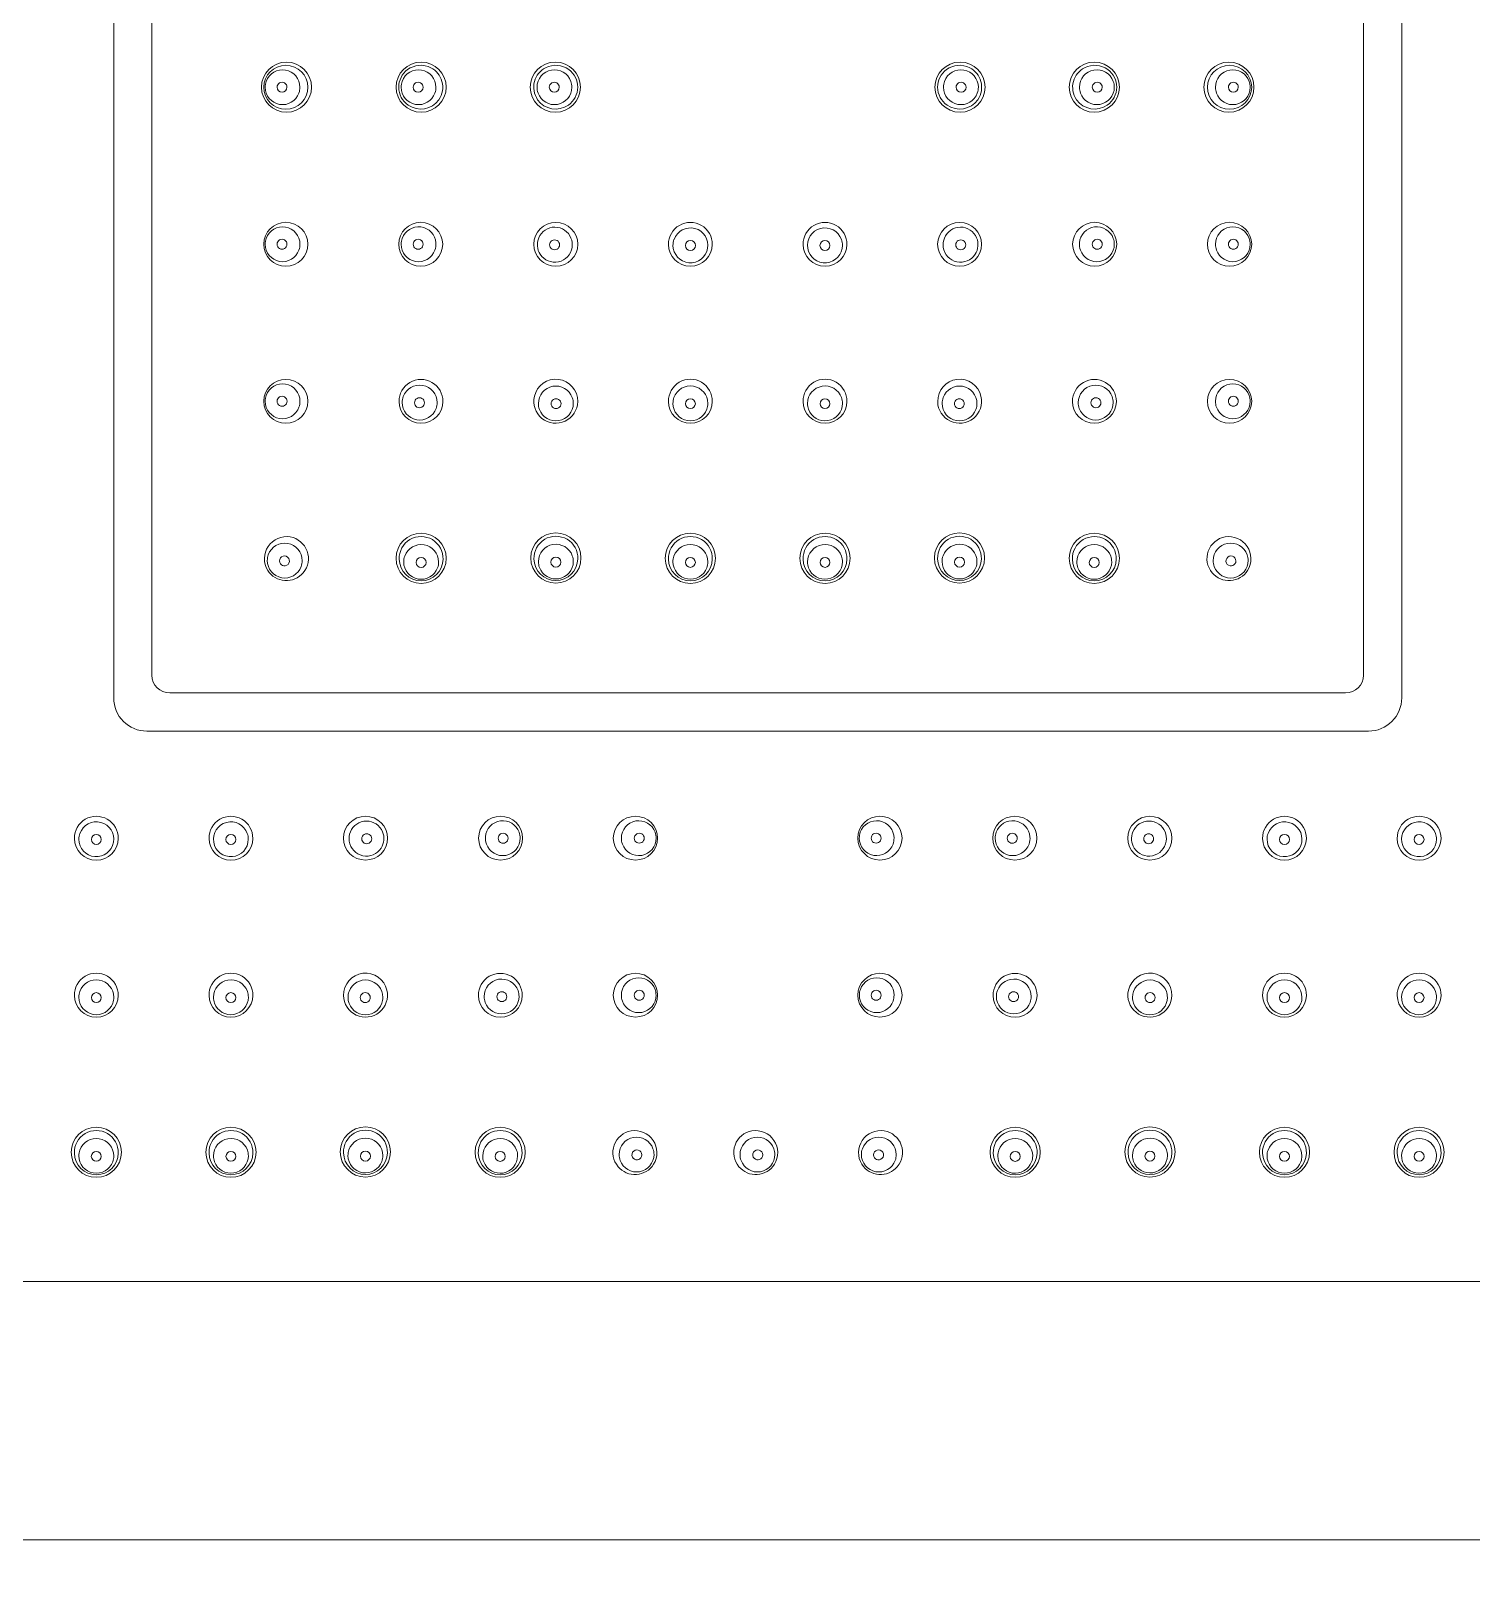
# Model space of a CAD drawing. Header units: metres. Extents: x 14 to 2416, y -346 to 476.
# Drawn here: x 42.0682 to 42.1673, y -73.9309 to -73.8237 of the extents above; entities that cross this region are included whole.
import ezdxf

# ---------------------------------------------------------------- set-up
doc = ezdxf.new("R2010")
doc.units = ezdxf.units.M
doc.linetypes.add('0', pattern=[0])
doc.layers.get('0').update_dxf_attribs({"linetype": '0', "lineweight": 20})
for name, color, linetype, lineweight in [('A-ANNO-TEXT', 20, 'Continuous', 13), ('baños', 251, 'Continuous', 0), ('E Salida Luces', 22, 'Continuous', 40)]:
    doc.layers.add(name, color=color, linetype=linetype, lineweight=lineweight)

# ---------------------------------------------------------------- blocks, each defined once
blk = doc.blocks.new('A$C3bae67db')
at = {"layer": 'baños'}
for p, q in [((0.05567767941755619, 0.142043857970684), (0.05567767969631632, 0.05795731748658994)), ((0.1443225757108735, 0.142043857970684), (0.1443225754321134, 0.05795731748658994)), ((0.05830638234982644, 0.1404659088862488), (0.05830638234982644, 0.05953413947369057)), ((0.1416938727786032, 0.1404659088862488), (0.1416938727786032, 0.05953413947369057)), ((0.05953425239812304, 0.05830626942536554), (0.1404660027303066, 0.05830626942536554)), ((0.05795743052766511, 0.05567756672882496), (0.1420428246007646, 0.05567756672882496))]:
    blk.add_line(p, q, dxfattribs=at)
for points in [[(0.2000001275641807, 0.2000000241799569), (1.275641352549428e-07, 0.2000000241799569), (1.275641352549428e-07, 2.417995403902751e-08), (0.2000001275641807, 2.417995403902751e-08)], [(0.1822216636463319, 0.1822215602621071), (0.01777859148198413, 0.1822215602621071), (0.01777859148198413, 0.0177784880978038), (0.1822216636463319, 0.0177784880978038)]]:
    blk.add_lwpolyline(points, close=True, dxfattribs=at)
for centre, radius in [((0.06756904067282221, 0.1000025628189221), 0.001726273626168971), ((0.0768350682250798, 0.1000025628189221), 0.001726273626168971), ((0.08607355345083079, 0.1000025633621178), 0.001726273626168971), ((0.1139267016775989, 0.1000025633621178), 0.001726273626168971), ((0.1231651869033499, 0.1000025628189221), 0.001726273626168971), ((0.1324312144556075, 0.1000025628189221), 0.001726273626168971), ((0.09537011069431856, 0.0891052716333931), 0.0003427381330779128), ((0.1046301444341111, 0.0891052716333931), 0.0003427381330779128), ((0.0768350682250798, 0.0675740050237934), 0.001726273626168971), ((0.0861115584927461, 0.06759639730619682), 0.001726273626168971), ((0.09536712332959496, 0.0675740050237934), 0.001726273626168971), ((0.1046331317988347, 0.0675740050237934), 0.001726273626168971), ((0.1138886966356836, 0.06759639730619682), 0.001726273626168971), ((0.1231651869033499, 0.0675740050237934), 0.001726273626168971), ((0.05448229008286809, 0.04822083048440717), 0.0003427381330779128), ((0.06374232382266065, 0.04822083048440717), 0.0003427381330779128), ((0.1362579313056553, 0.04822083048440717), 0.0003427381330779128), ((0.1455179650454479, 0.04822083048440717), 0.0003427381330779128), ((0.0544796976509847, 0.02668658888557829), 0.001726273626168971), ((0.06374570612022445, 0.02668658888557829), 0.001726273626168971), ((0.07300127095707332, 0.0267089811679817), 0.001726273626168971), ((0.08227776122473962, 0.02668658888557829), 0.001726273626168971), ((0.1177224939035764, 0.02668658888557829), 0.001726273626168971), ((0.1269989841712427, 0.0267089811679817), 0.001726273626168971), ((0.1362545490080915, 0.02668658888557829), 0.001726273626168971), ((0.1455205574773313, 0.02668658888557829), 0.001726273626168971)]:
    blk.add_circle(centre, radius, dxfattribs=at)
for centre, radius, start, end in [((0.06752492246909014, 0.09998721846408642), 0.00152379913724904, 0.4815084169714707, 179.5184915830285), ((0.06729974801027083, 0.1000101427001923), 0.001193729488785252, 359.5143326426547, 160.681163080058), ((0.07680050007337513, 0.1000014306518366), 0.001506514668338149, 126.6365019344265, 180.0534909585633), ((0.07665631512116988, 0.1000060685709556), 0.001197938431549503, 359.8323604302385, 160.4660116733307), ((0.07680935043521231, 0.0999902052850743), 0.00152080370815291, 62.66042759306035, 126.6516953464654), ((0.0768158139161983, 0.1000000324133552), 0.001509106328667489, 15.44699995191785, 62.70706108587409), ((0.08609280775971229, 0.1000000329565509), 0.001509106328667489, 117.2929389141259, 164.5530000480822), ((0.08601186279378226, 0.1000060691141798), 0.001197938431549503, 19.53398832666936, 180.1676395697615), ((0.08609927124069827, 0.09999020582829843), 0.00152080370815291, 53.34830465353465, 117.3395724069396), ((0.08610812160253545, 0.1000014311950324), 0.001506514668338149, 359.9465090414367, 53.3634980655735), ((0.1138921335258942, 0.1000014311950324), 0.001506514668338149, 126.6365019344265, 180.0534909585633), ((0.1139883923346474, 0.1000060691141798), 0.001197938431549503, 359.8323604302385, 160.4660116733307), ((0.1139009838877314, 0.09999020582829843), 0.00152080370815291, 62.66042759306035, 126.6516953464654), ((0.1139074473687174, 0.1000000329565509), 0.001509106328667489, 15.44699995191785, 62.70706108587409), ((0.1231844412122314, 0.1000000324133552), 0.001509106328667489, 117.2929389141259, 164.5530000480822), ((0.1233439400072598, 0.1000060685709556), 0.001197938431549503, 19.53398832666936, 180.1676395697615), ((0.1231909046932174, 0.0999902052850743), 0.00152080370815291, 53.34830465353465, 117.3395724069396), ((0.1231997550550545, 0.1000014306518366), 0.001506514668338149, 359.9465090414367, 53.3634980655735), ((0.1324753326595669, 0.09998721846408642), 0.00152379913724904, 0.4815084169714707, 179.5184915830285), ((0.1327005071181588, 0.1000101427001923), 0.001193729488785252, 19.31883691994197, 180.4856673573453), ((0.06752492246909014, 0.1000179995156927), 0.001523851350039296, 180.6758761340693, 359.3241238659307), ((0.0672976013526636, 0.09999550554436354), 0.001194191915340333, 179.7832012068268, 340.6623966942979), ((0.06733929721934828, 0.09999552636644893), 0.001235887417606161, 160.6482721695431, 179.7914807641896), ((0.06726274891474304, 0.1000045086041936), 0.0003407503923429775, 359.2459407059762, 180.7540592940236), ((0.06726274891474304, 0.1000005923474347), 0.0003407213562947965, 180.0955432162111, 359.9044567837889), ((0.06728559987385552, 0.1000025060600578), 0.001207837290240649, 340.537568001467, 359.8822677890739), ((0.07680047862771744, 0.1000036135259492), 0.001506496842203655, 180.1365117840078, 235.2142598131893), ((0.0766619757325202, 0.1000025931878596), 0.001204436081000226, 160.4002387764176, 180.1222094087611), ((0.07665547595178168, 0.09999905347057592), 0.001197933953633447, 179.9535721002179, 340.4661922248824), ((0.0766313511673502, 0.1000034532294691), 0.0003418063086853633, 359.4251909468629, 180.574809053137), ((0.0766313511673502, 0.1000016607745167), 0.0003417930261405343, 180.2743482528581, 359.7256517471419), ((0.07664981364308687, 0.1000025335788948), 0.001204434782080665, 340.4002334721913, 0.001426747796174793), ((0.07682200609218626, 0.100002391987168), 0.001502509496179472, 325.0549561738853, 15.42316380291073), ((0.08608661558372432, 0.1000023925303921), 0.001502509496179472, 164.5768361970892, 214.9450438261147), ((0.08601836427186527, 0.1000025341220905), 0.001204434782080665, 179.9985732522038, 199.5997665278087), ((0.08601270196317046, 0.09999905401377163), 0.001197933953633447, 199.5338077751176, 0.04642789978211763), ((0.0860008266408272, 0.1000034537726933), 0.0003418063086853633, 359.4251909468629, 180.574809053137), ((0.0860008266408272, 0.1000016613177408), 0.0003417930261405343, 180.2743482528581, 359.7256517471419), ((0.08610814304819314, 0.1000036140691734), 0.001506496842203655, 304.7857401868107, 359.8634882159906), ((0.08600620218243193, 0.1000025937310554), 0.001204436081000226, 359.8777905912389, 19.59976122358242), ((0.1138921120802365, 0.1000036140691734), 0.001506496842203655, 180.1365117840078, 235.2142598131893), ((0.1139940529459977, 0.1000025937310554), 0.001204436081000226, 160.4002387764176, 180.1222094087611), ((0.1139875531652592, 0.09999905401377163), 0.001197933953633447, 179.9535721002179, 340.4661922248824), ((0.1139994284876025, 0.1000034537726933), 0.0003418063086853633, 359.4251909468629, 180.574809053137), ((0.1139994284876025, 0.1000016613177408), 0.0003417930261405343, 180.2743482528581, 359.7256517471419), ((0.1139818908565644, 0.1000025341220905), 0.001204434782080665, 340.4002334721913, 0.001426747796174793), ((0.1139136395447053, 0.1000023925303921), 0.001502509496179472, 325.0549561738853, 15.42316380291073), ((0.1231782490362434, 0.100002391987168), 0.001502509496179472, 164.5768361970892, 214.9450438261147), ((0.1233504414853428, 0.1000025335788948), 0.001204434782080665, 179.9985732522038, 199.5997665278087), ((0.1233447791768754, 0.09999905347057592), 0.001197933953633447, 199.5338077751176, 0.04642789978211763), ((0.1233689039610795, 0.1000034532294691), 0.0003418063086853633, 359.4251909468629, 180.574809053137), ((0.1233689039610795, 0.1000016607745167), 0.0003417930261405343, 180.2743482528581, 359.7256517471419), ((0.1231997765007122, 0.1000036135259492), 0.001506496842203655, 304.7857401868107, 359.8634882159906), ((0.1233382793959095, 0.1000025931878596), 0.001204436081000226, 359.8777905912389, 19.59976122358242), ((0.1324753326595669, 0.1000179995156927), 0.001523851350039296, 180.6758761340693, 359.3241238659307), ((0.1327146552545742, 0.1000025060600578), 0.001207837290240649, 180.1177322109262, 199.462431998533), ((0.1327026537757661, 0.09999550554436354), 0.001194191915340333, 199.3376033057018, 0.2167987931731728), ((0.1327375062136866, 0.1000045086041936), 0.0003407503923429775, 359.2459407059762, 180.7540592940236), ((0.1327375062136866, 0.1000005923474347), 0.0003407213562947965, 180.0955432162111, 359.9044567837889), ((0.1326609579090814, 0.09999552636644893), 0.001235887417606161, 0.2085192358103739, 19.35172783045692), ((0.07680913716711757, 0.1000129524994904), 0.001519107682017091, 235.1470028587918, 325.0064798470243), ((0.08609948450879301, 0.1000129530427145), 0.001519107682017091, 214.9935201529758, 304.8529971412081), ((0.1139007706196367, 0.1000129530427145), 0.001519107682017091, 235.1470028587918, 325.0064798470243), ((0.1231911179613121, 0.1000129524994904), 0.001519107682017091, 214.9935201529758, 304.8529971412081), ((0.06752527882002823, 0.08917733031159258), 0.001523801172583426, 0.5747514779052038, 179.4262465459042), ((0.06730058426768437, 0.08919975367322053), 0.001193765215403577, 359.6365954075218, 160.6779287406165), ((0.07680929635802158, 0.08918567323299698), 0.001515209523409549, 0.2469365196410936, 179.7554027190644), ((0.07665732812273518, 0.0891941807547525), 0.001198002774692498, 4.349572792468204, 160.4590152359306), ((0.08610443643209464, 0.08918427319206756), 0.001515209523409549, 0.244597280935595, 179.7530634803589), ((0.08603850400498914, 0.08917485403923564), 0.001195045438537086, 21.80722765049478, 157.7672225745089), ((0.0953673287696688, 0.0891897944403226), 0.001508196546264781, 359.5063520397071, 180.4925711315599), ((0.0953710932307672, 0.08911670710454445), 0.001200198361899698, 180.0407498063049, 160.2387492971683), ((0.1046329263587609, 0.0891897944403226), 0.001508196546264781, 359.5074288684401, 180.4936479602929), ((0.1046291618976625, 0.08911670710454445), 0.001200198361899698, 19.76125070283169, 359.9592501936951), ((0.113895818696335, 0.08918427319206756), 0.001515209523409549, 0.2469365196410936, 179.7554027190644), ((0.1139617511234405, 0.08917485403923564), 0.001195045438537086, 22.2327774254911, 158.1927723495052), ((0.1231909587704081, 0.08918567323299698), 0.001515209523409549, 0.244597280935595, 179.7530634803589), ((0.1233429270056945, 0.0891941807547525), 0.001198002774692498, 19.54098476406944, 175.6504272075318), ((0.1324749763084014, 0.08917733031159258), 0.001523801172583426, 0.5737534540958034, 179.4252485220948), ((0.1326996708607453, 0.08919975367322053), 0.001193765215403577, 19.32207125938354, 180.3634045924782), ((0.06752527855149992, 0.08920814127750276), 0.001523803867774046, 180.5847748674714, 359.4162231563053), ((0.06729877940477991, 0.08918466896670196), 0.001193765217027741, 179.636596389109, 340.6779286321186), ((0.06731282925346704, 0.08919229810322093), 0.001207791056576054, 160.5363707333084, 180.0027336194925), ((0.06726370329096198, 0.08919407473907626), 0.0003407568798300127, 359.346075732061, 180.3246311100405), ((0.06726369211531846, 0.08919018572040471), 0.0003407458622599414, 179.6707068420732, 359.9999999999364), ((0.06728653441490451, 0.08919212453655945), 0.001207791059114692, 340.5363707599155, 0.002732610598238034), ((0.07680929608221732, 0.08919918448349762), 0.001515211808342921, 180.2663152946292, 359.7360239440766), ((0.07665652931444811, 0.08918731661173496), 0.001198002720139636, 179.8324281218217, 340.459017457677), ((0.07666289127263326, 0.08919085208759014), 0.001204359554630129, 160.3983028553304, 180.0015083034943), ((0.07663254876996461, 0.08919135762729269), 0.0003418119665338834, 359.8484264500146, 180.1447206987231), ((0.07663254866423586, 0.08918959001353954), 0.0003418119665339049, 179.8484264500145, 0.1447206987231602), ((0.07664612589400122, 0.08919191523292369), 0.001209345381516621, 340.4185567370939, 4.416346836907331), ((0.08610443670789891, 0.0891977844425682), 0.001515211808342921, 180.2639760559234, 359.7336847053708), ((0.08603844434941266, 0.08915878990091386), 0.001201160736598691, 157.0568312886519, 212.9165601568608), ((0.08603844434895791, 0.08915878990125492), 0.001201160737011495, 212.9165601055092, 351.2970902225019), ((0.08602225556199983, 0.08915283907781912), 0.0003418119665338834, 359.8552793012769, 180.1515735499855), ((0.08602225566772859, 0.0891510714640944), 0.0003418119665339049, 179.8552793012768, 0.1515735499854856), ((0.08603844435623387, 0.08915878990261916), 0.001201160729709154, 351.2970901245022, 22.51761903481964), ((0.09536732874329346, 0.08918700170280403), 0.001508175096699564, 180.3864785172691, 359.6124446539787), ((0.09529917106959829, 0.08913625529719837), 0.001128460337495796, 160.0025846814546, 181.0359251744131), ((0.1046329263851362, 0.08918700170280403), 0.001508175096699564, 180.3875553460212, 359.6135214827309), ((0.1047010840588314, 0.08913625529719837), 0.001128460337495796, 358.9640748255869, 19.99741531854547), ((0.1138958184205308, 0.0891977844425682), 0.001515211808342921, 180.2663152946292, 359.7360239440766), ((0.1139618107721958, 0.08915878990261916), 0.001201160729709154, 157.4823809651803, 188.7029098754976), ((0.1139618107794718, 0.08915878990125492), 0.001201160737011495, 188.7029097774981, 327.0834398944908), ((0.1139779994607011, 0.0891510714640944), 0.0003418119665339049, 179.8484264500145, 0.1447206987231602), ((0.1139779995664298, 0.08915283907781912), 0.0003418119665338834, 359.8484264500146, 180.1447206987231), ((0.113961810779017, 0.08915878990091386), 0.001201160736598691, 327.0834398431392, 22.94316871134812), ((0.1231909590462124, 0.08919918448349762), 0.001515211808342921, 180.2639760559234, 359.7336847053708), ((0.1233541292344285, 0.08919191523292369), 0.001209345381516621, 175.5836531630927, 199.5814432629045), ((0.1233437258139816, 0.08918731661173496), 0.001198002720139636, 199.5409825423229, 0.1675718781782871), ((0.1233677063584651, 0.08919135762729269), 0.0003418119665338834, 359.8552793012769, 180.1515735499855), ((0.1233677064641938, 0.08918959001353954), 0.0003418119665339049, 179.8552793012768, 0.1515735499854856), ((0.1233373638557964, 0.08919085208759014), 0.001204359554630129, 359.9984916965058, 19.6016971446696), ((0.1324749765769297, 0.08920814127750276), 0.001523803867774046, 180.5837768436947, 359.4152251325286), ((0.1327137207135252, 0.08919212453655945), 0.001207791059114692, 179.9972673894018, 199.4636292400845), ((0.1327014757236498, 0.08918466896670196), 0.001193765217027741, 199.3220713678814, 0.3634036108910048), ((0.1327365518374677, 0.08919407473907626), 0.0003407568798300127, 359.6753688899595, 180.6539242679389), ((0.1327365630131112, 0.08919018572040471), 0.0003407458622599414, 180.0000000000635, 0.3292931579268081), ((0.13268742587519, 0.08919229810322093), 0.001207791056576054, 359.9972663805075, 19.46362926669158), ((0.06752622073366865, 0.0783676869765415), 0.001523560504830024, 0.5584262577229699, 179.4438626310407), ((0.06730323483333223, 0.07838901595476244), 0.001193893552601191, 359.6382842799194, 160.6700129615116), ((0.07682554912815931, 0.07837585614284848), 0.001510635915196017, 359.5106951228642, 180.5562638595077), ((0.07673669497097535, 0.07829296384556272), 0.001200943033476937, 359.9331528515922, 160.1968952919805), ((0.08610270852994972, 0.07839207688228811), 0.001507949430811743, 358.7861149333493, 167.2863113225147), ((0.08610787517994822, 0.07822999281943765), 0.001200943033476937, 19.80310470801955, 180.0668471484078), ((0.09536749553893742, 0.07839150085185764), 0.001508573317714411, 358.8207356911439, 181.1783762100055), ((0.09536814589654341, 0.07823566580440655), 0.00120197248215199, 0.1605960866830021, 160.2331046607045), ((0.1046327595894923, 0.07839150085185764), 0.001508573317714411, 358.8216237899945, 181.1792643088561), ((0.1046321092318863, 0.07823566580440655), 0.00120197248215199, 19.76689533929529, 179.839403913317), ((0.1138975465984799, 0.07839207688228811), 0.001507949430811743, 12.71368867748525, 181.2138850666507), ((0.1138923799484814, 0.07822999281943765), 0.001200943033476937, 359.9331528515922, 160.1968952919805), ((0.1231747060002704, 0.07837585614284848), 0.001510635915196017, 359.4437361404923, 180.4893048771358), ((0.1232635601574543, 0.07829296384556272), 0.001200943033476937, 19.80310470801955, 180.0668471484078), ((0.132474034394761, 0.0783676869765415), 0.001523560504830024, 0.5561373689593011, 179.441573742277), ((0.1326970202950974, 0.07838901595476244), 0.001193893552601191, 19.32998703848845, 180.3617157200807), ((0.0675262201329474, 0.0783977629684145), 0.001523564837230641, 180.5749321923367, 359.4273566964525), ((0.06730147437173173, 0.07837419070545337), 0.00119389333313216, 179.6410510969565, 340.6700218788732), ((0.06731527943469473, 0.07838172810874511), 0.00120767496975197, 160.5328952513857, 180.002746965788), ((0.06726664149067574, 0.07837950938019134), 0.0003407760450880885, 179.6740150187168, 0.3195815854410826), ((0.06726664170508911, 0.0783833489728849), 0.0003407760450881728, 359.6740150186533, 180.3195815855062), ((0.0672894296246227, 0.07838147879927959), 0.001207674969753276, 340.5328952600327, 0), ((0.07682554874776315, 0.07837650696605891), 0.001510641993610608, 180.5809473250861, 359.4860116572814), ((0.07673755557897266, 0.07829406342468559), 0.001200928035992184, 179.92580103304, 340.1673369226742), ((0.07673634930023354, 0.07829561864559054), 0.00119972075021922, 160.3105915023508, 180), ((0.07672299392032755, 0.07828035006203748), 0.0003424123588572697, 359.9019781301491, 179.907487058293), ((0.0767229938655305, 0.07828031713778927), 0.0003424123588573842, 179.9019778471349, 359.9074873413071), ((0.07673791822156772, 0.07829149877172625), 0.001199718968097798, 340.2766783095563, 0.003053155092960894), ((0.08610123918919044, 0.07838004721005376), 0.001509211767642307, 166.828532229629, 359.243894026229), ((0.08610665192958322, 0.07822852774560118), 0.001199718968097798, 179.996946844907, 199.7233216904437), ((0.08610701457195091, 0.07823109239856052), 0.001200928035992184, 199.8326630773257, 0.07419896695995848), ((0.08612157623059602, 0.078217379035884), 0.0003424123588572697, 0.09251294170702966, 180.0980218698508), ((0.08610822085069003, 0.07823264761946547), 0.00119972075021922, 0, 19.68940849764915), ((0.09536749544457734, 0.07837916770522924), 0.001508369991397104, 180.7099927432195, 359.2891192542868), ((0.09536296503841868, 0.0782389326812094), 0.001195992791243886, 160.2964487053673, 179.9991928352202), ((0.0953689405916407, 0.07824231153565364), 0.001201973046303671, 180.1602606542315, 340.0846719199311), ((0.09536871337598996, 0.0782146922411684), 0.0003427171174496419, 0.1454795033560317, 179.8585834045856), ((0.0953741167763269, 0.0782390521825036), 0.001195996880989198, 340.1470106921285, 359.9991694389859), ((0.1046327596838523, 0.07837916770522924), 0.001508369991397104, 180.7108807457132, 359.2900072567805), ((0.1046261383523301, 0.0782390521825036), 0.001195996880989198, 180.0008305610141, 199.8529893078715), ((0.104631314536789, 0.07824231153565364), 0.001201973046303671, 199.915328080069, 359.8397393457685), ((0.1046315417524397, 0.0782146922411684), 0.0003427171174496419, 0.1414165954143968, 179.854520496644), ((0.104637290090011, 0.0782389326812094), 0.001195992791243886, 0.0008071647797915169, 19.70355129463271), ((0.1138990159392392, 0.07838004721005376), 0.001509211767642307, 180.756105973771, 13.17146777037103), ((0.1138932405564788, 0.07823109239856052), 0.001200928035992184, 179.92580103304, 340.1673369226742), ((0.1138920342777396, 0.07823264761946547), 0.00119972075021922, 160.3105915023508, 180), ((0.1138786788978337, 0.078217379035884), 0.0003424123588572697, 359.9019781301491, 179.907487058293), ((0.1138936031990738, 0.07822852774560118), 0.001199718968097798, 340.2766783095563, 0.003053155092960894), ((0.1231747063806665, 0.07837650696605891), 0.001510641993610608, 180.5139883427186, 359.4190526749139), ((0.1232623369068619, 0.07829149877172625), 0.001199718968097798, 179.996946844907, 199.7233216904437), ((0.123262699549457, 0.07829406342468559), 0.001200928035992184, 199.8326630773257, 0.07419896695995848), ((0.1232772612081021, 0.07828035006203748), 0.0003424123588572697, 0.09251294170702966, 180.0980218698508), ((0.1232772612628992, 0.07828031713778927), 0.0003424123588573842, 180.0925126586928, 0.09802215286506169), ((0.1232639058281961, 0.07829561864559054), 0.00119972075021922, 0, 19.68940849764915), ((0.1324740349954823, 0.0783977629684145), 0.001523564837230641, 180.5726433035458, 359.4250678076634), ((0.1327108255040343, 0.07838147879927959), 0.001207674969753276, 180, 199.4671047399674), ((0.1326987807566979, 0.07837419070545337), 0.00119389333313216, 199.3299781211269, 0.3589489030434814), ((0.1327336134233406, 0.0783833489728849), 0.0003407760450881728, 359.6804184144938, 180.3259849813467), ((0.1327336136377539, 0.07837950938019134), 0.0003407760450880885, 179.6804184145589, 0.3259849812831996), ((0.1326849756937349, 0.07838172810874511), 0.00120767496975197, 359.997253034212, 19.4671047486143), ((0.08612157628539308, 0.0782173461116642), 0.0003424123588573842, 180.0925126586928, 0.09802215286506169), ((0.09536871331505381, 0.07821640832047905), 0.000342717117449731, 180.1454795032274, 359.8585834046492), ((0.1046315418133759, 0.07821640832047905), 0.000342717117449731, 180.1414165953509, 359.8545204967726), ((0.1138786788430366, 0.0782173461116642), 0.0003424123588573842, 179.9019778471349, 359.9074873413071), ((0.06757577863658071, 0.06754246966197996), 0.001521988814155353, 80.54815256121562, 211.633336167478), ((0.06744739869321847, 0.06741161615038749), 0.001200817506817739, 359.9068270054257, 160.0843865683467), ((0.06757360806199131, 0.0675587707196641), 0.001506273214753162, 319.5304199536451, 80.36488295535518), ((0.07683599266800911, 0.06755994871695492), 0.001508967363600021, 357.8229479661159, 182.0301807567156), ((0.08611063404958941, 0.06758234099935834), 0.001508967363600021, 357.9698192432843, 182.1770520338841), ((0.09536732375926249, 0.06756132956913774), 0.001508910434373833, 357.9993150835641, 182.0003996025396), ((0.1046329313691672, 0.06756132956913774), 0.001508910434373833, 357.9996003974603, 182.0006849164359), ((0.1138896210788403, 0.06758234099935834), 0.001508967363600021, 357.8229479661159, 182.0301807567156), ((0.1231642624604206, 0.06755994871695492), 0.001508967363600021, 357.9698192432843, 182.1770520338841), ((0.1324266470664384, 0.0675587707196641), 0.001506273214753162, 99.63511704464473, 220.4695800463546), ((0.1325528564352112, 0.06741161615038749), 0.001200817506817739, 19.91561343165329, 180.0931729945744), ((0.132424476491849, 0.06754246966197996), 0.001521988814155353, 328.3666638325218, 99.45184743878438), ((0.06744492393198698, 0.06741844311735434), 0.00119617823364954, 160.3514577205625, 180.0058689435308), ((0.06742947758010587, 0.06739314287329279), 0.0003417448353014675, 143.4591566175692, 215.8037251876988), ((0.06742879027405024, 0.0673927519154276), 0.0003414261719296849, 69.53359209067591, 143.3377727266896), ((0.06742884736917176, 0.06739080462619285), 0.0003432313649668054, 353.593148223272, 69.65618205706909), ((0.07682412820707896, 0.06732174835760674), 0.001188687084480606, 160.3205009243842, 179.9977989997734), ((0.0768361336767498, 0.06731439095414515), 0.001202472454991783, 0.3589689066509878, 160.1830485852777), ((0.07683718328979694, 0.06728423467964006), 0.0003427216785175545, 0.3316643734356975, 179.6745511584029), ((0.08611067224109092, 0.06755254341882022), 0.001508167584307319, 180.9001850982251, 359.1011506184335), ((0.0861104930410761, 0.06733678323654857), 0.001202472454991783, 19.81695141472233, 179.641031093349), ((0.08610944342802895, 0.0673066269620719), 0.0003427216785175545, 0.325448841597066, 179.6683356265643), ((0.08612249851051956, 0.06734414064001015), 0.001188687084480606, 0.002201000226615922, 19.67949907561579), ((0.09535497519681257, 0.06732625400791648), 0.001188978101211688, 160.3206322798199, 179.9979251928167), ((0.09536676056376336, 0.06731936279231121), 0.001202398407140004, 0.3318408663501854, 160.2005550083285), ((0.09536760711961279, 0.06728917523130207), 0.0003427214496676189, 0.3212440237048805, 179.6801582375024), ((0.1046334945648937, 0.06731936279231121), 0.001202398407140004, 19.79944499167146, 179.6681591336499), ((0.1046326480088169, 0.06728917523130207), 0.0003427214496676189, 0.319841762497594, 179.6787559762952), ((0.1046452799316171, 0.06732625400791648), 0.001188978101211688, 0.002074807183306674, 19.67936772018006), ((0.1138895828873387, 0.06755254341882022), 0.001508167584307319, 180.8988493815665, 359.0998149017747), ((0.1138777566179101, 0.06734414064001015), 0.001188687084480606, 160.3205009243842, 179.9977989997734), ((0.1138897620873536, 0.06733678323654857), 0.001202472454991783, 0.3589689066509878, 160.1830485852777), ((0.1138908117004007, 0.0673066269620719), 0.0003427216785175545, 0.3316643734356975, 179.6745511584029), ((0.1231641214516799, 0.06731439095414515), 0.001202472454991783, 19.81695141472233, 179.641031093349), ((0.1231630718386327, 0.06728423467964006), 0.0003427216785175545, 0.325448841597066, 179.6683356265643), ((0.1231761269213507, 0.06732174835760674), 0.001188687084480606, 0.002201000226615922, 19.67949907561579), ((0.1325714077592579, 0.06739080462619285), 0.0003432313649668054, 110.3438179429309, 186.4068517767278), ((0.1325714648543794, 0.0673927519154276), 0.0003414261719296849, 36.66222727331041, 110.4664079093241), ((0.1325707775483238, 0.06739314287329279), 0.0003417448353014675, 324.1962748123012, 36.54084338243083), ((0.1325553311964427, 0.06741844311735434), 0.00119617823364954, 359.9941310564691, 19.64854227943749), ((0.06744956593814777, 0.06741637321754723), 0.001200821812368165, 179.9070834077331, 340.0164505868464), ((0.06755888616902439, 0.06754782574898144), 0.001510474982378461, 212.1423970633515, 320.2087241241978), ((0.06743122423284831, 0.06739365621933047), 0.0003434622621792048, 215.7027211554143, 279.638193328027), ((0.06743161916568852, 0.06739068123007286), 0.000340463161306216, 279.6564916593664, 353.5617333049892), ((0.06745204315046749, 0.06740953993729448), 0.001196171468180108, 340.2835028898117, 0.005914314197119606), ((0.07683595447673497, 0.06753015113638838), 0.001508167584307319, 180.8988493815665, 359.0998149017747), ((0.07683789637843574, 0.06732932927223345), 0.001202478864778748, 180.359042434974, 339.950480320251), ((0.07683718307652043, 0.06728816526076997), 0.0003427216785174244, 180.3316643732419, 359.6745511585951), ((0.07684987977717128, 0.06732197217404945), 0.001188702755491038, 340.0855827822089, 359.9977080007025), ((0.08609674694065461, 0.06734436445645287), 0.001188702755491038, 180.0022919992975, 199.9144172177909), ((0.08610873033916278, 0.06735172155466529), 0.001202478864778748, 200.049519679749, 359.640957565026), ((0.08610944364107809, 0.06731055754317339), 0.0003427216785174244, 180.3254488414049, 359.6683356267581), ((0.09536732368673029, 0.06753224788808865), 0.001508175294152605, 180.8961877184803, 359.1035269676771), ((0.09536844225425511, 0.06733361572710095), 0.001202467430117421, 180.3487255595719, 339.9526601246038), ((0.09536760707254643, 0.06729300994097542), 0.0003427214496652206, 180.3212439525, 359.6801583086421), ((0.09538014580965637, 0.0673263715315997), 0.001188992995398989, 340.0872666414435, 359.9978397821129), ((0.1046329314416994, 0.06753224788808865), 0.001508175294152605, 180.8964730323229, 359.1038122815197), ((0.1046201093187733, 0.0673263715315997), 0.001188992995398989, 180.0021602178871, 199.9127333585565), ((0.1046318128741746, 0.06733361572710095), 0.001202467430117421, 200.0473398753963, 359.651274440428), ((0.1046326480558832, 0.06729300994097542), 0.0003427214496652206, 180.3198416913579, 359.6787560475), ((0.1138915247892669, 0.06735172155466529), 0.001202478864778748, 180.359042434974, 339.950480320251), ((0.1138908114873516, 0.06731055754317339), 0.0003427216785174244, 180.3316643732419, 359.6745511585951), ((0.1139035081880024, 0.06734436445645287), 0.001188702755491038, 340.0855827822089, 359.9977080007025), ((0.1231643006516947, 0.06753015113638838), 0.001508167584307319, 180.9001850982251, 359.1011506184335), ((0.1231503753512584, 0.06732197217404945), 0.001188702755491038, 180.0022919992975, 199.9144172177909), ((0.1231623587499939, 0.06732932927223345), 0.001202478864778748, 200.049519679749, 359.640957565026), ((0.1231630720519092, 0.06728816526076997), 0.0003427216785174244, 180.3254488414049, 359.6683356267581), ((0.1324413689594053, 0.06754782574898144), 0.001510474982378461, 219.7912758758021, 327.8576029366483), ((0.1325482119779622, 0.06740953993729448), 0.001196171468180108, 179.9940856858028, 199.7164971101882), ((0.1325506891902819, 0.06741637321754723), 0.001200821812368165, 199.9835494131534, 0.09291659226688478), ((0.1325686359629685, 0.06739068123007286), 0.000340463161306216, 186.4382666950108, 260.3435083406337), ((0.1325690308955814, 0.06739365621933047), 0.0003434622621792048, 260.361806671973, 324.2972788445857), ((0.05953425239812304, 0.05953413947369057), 0.001227870048324664, 180.000000010199, 269.9999999974336), ((0.1404660027303066, 0.05953413947369057), 0.001227870048324664, 270.0000000025664, 359.999999989801), ((0.05795630335677515, 0.05795619038922695), 0.002278623939186942, 179.9716592442715, 270.0283426059618), ((0.1420439517716545, 0.05795619038922695), 0.002278623939186942, 269.971657394038, 0.02834075572858865), ((0.05447950815821834, 0.04830535329136509), 0.001508196546264781, 359.5063520397071, 180.4925711315599), ((0.05448327261931674, 0.04823226595558694), 0.001200198361899698, 180.0407498063049, 160.2387492971683), ((0.0637451057473104, 0.04830535329136509), 0.001508196546264781, 359.5074288684401, 180.4936479602929), ((0.063741341286212, 0.04823226595558694), 0.001200198361899698, 19.76125070283169, 359.9592501936951), ((0.07300799808488456, 0.04829983204311006), 0.001515209523409549, 0.2469365196410936, 179.7554027190644), ((0.07307393051199007, 0.04829041289027813), 0.001195045438537086, 22.2327774254911, 158.1927723495052), ((0.08230313815895762, 0.04830123208403947), 0.001515209523409549, 0.244597280935595, 179.7530634803589), ((0.08245510639424403, 0.04830973960579499), 0.001198002774692498, 19.54098476406944, 175.6504272075318), ((0.09158715569695097, 0.04829288916263508), 0.001523801172583426, 0.5737534540958034, 179.4252485220948), ((0.09181185024929484, 0.04831531252426302), 0.001193765215403577, 19.32207125938375, 180.3634045924782), ((0.108413099431365, 0.04829288916263508), 0.001523801172583426, 0.5747514779052038, 179.4262465459042), ((0.1081884048790211, 0.04831531252426302), 0.001193765215403577, 359.6365954075218, 160.6779287406167), ((0.1176971169693584, 0.04830123208403947), 0.001515209523409549, 0.2469365196410936, 179.7554027190644), ((0.117545148734072, 0.04830973960579499), 0.001198002774692498, 4.349572792468204, 160.4590152359306), ((0.1269922570434314, 0.04829983204311006), 0.001515209523409549, 0.244597280935595, 179.7530634803589), ((0.1269263246163259, 0.04829041289027813), 0.001195045438537086, 21.80722765049478, 157.7672225745089), ((0.1362551493810056, 0.04830535329136509), 0.001508196546264781, 359.5063520397071, 180.4925711315599), ((0.136258913842104, 0.04823226595558694), 0.001200198361899698, 180.0407498063049, 160.2387492971683), ((0.1455207469700976, 0.04830535329136509), 0.001508196546264781, 359.5074288684401, 180.4936479602929), ((0.1455169825089992, 0.04823226595558694), 0.001200198361899698, 19.76125070283169, 359.9592501936951), ((0.05447950813184299, 0.04830256055384652), 0.001508175096699564, 180.3864785172691, 359.6124446539787), ((0.05441135045814782, 0.04825181414821245), 0.001128460337495796, 160.0025846814546, 181.0359251744131), ((0.06374510577368575, 0.04830256055384652), 0.001508175096699564, 180.3875553460212, 359.6135214827309), ((0.06381326344738092, 0.04825181414821245), 0.001128460337495796, 358.9640748255869, 19.99741531854547), ((0.0730079978090803, 0.0483133432936107), 0.001515211808342921, 180.2663152946292, 359.7360239440766), ((0.07307399016074534, 0.04827434875366166), 0.001201160729709154, 157.4823809651806, 188.7029098754977), ((0.07309017895497938, 0.04826839792886162), 0.0003418119665338834, 359.8484264500146, 180.1447206987231), ((0.07309017884925062, 0.04826663031510847), 0.0003418119665339049, 179.8484264500145, 0.1447206987231602), ((0.07307399016756655, 0.04827434875192793), 0.001201160736598691, 327.0834398431394, 22.94316871134834), ((0.08230313843476189, 0.04831474333454011), 0.001515211808342921, 180.2639760559234, 359.7336847053708), ((0.08246630862297799, 0.04830747408396618), 0.001209345381516621, 175.5836531630929, 199.5814432629045), ((0.0824559052025311, 0.04830287546277745), 0.001198002720139636, 199.5409825423227, 0.1675718781782871), ((0.08247988574701459, 0.04830691647830676), 0.0003418119665338834, 359.8552793012769, 180.1515735499855), ((0.08247988585274335, 0.04830514886458204), 0.0003418119665339049, 179.8552793012768, 0.1515735499854856), ((0.08244954324434595, 0.04830641093863264), 0.001204359554630129, 359.9984916965058, 19.6016971446696), ((0.09158715596547928, 0.04832370012851683), 0.001523803867774046, 180.5837768436947, 359.4152251325286), ((0.0918259001020747, 0.04830768338760194), 0.001207791059114692, 179.9972673894018, 199.4636292400843), ((0.0918136551121993, 0.04830022781774446), 0.001193765217027741, 199.3220713678814, 0.3634036108910048), ((0.09184873122601722, 0.04830963359011875), 0.0003407568798300127, 359.6753688899595, 180.6539242679389), ((0.09184874240166074, 0.04830574457144721), 0.0003407458622599414, 180.0000000000635, 0.3292931579268081), ((0.09179960526373954, 0.04830785695426343), 0.001207791056576054, 359.9972663805075, 19.4636292666918), ((0.1084130991628367, 0.04832370012851683), 0.001523803867774046, 180.5847748674714, 359.4162231563053), ((0.1081866000161167, 0.04830022781774446), 0.001193765217027741, 179.636596389109, 340.6779286321186), ((0.1082006498645764, 0.04830785695426343), 0.001207791056576054, 160.5363707333082, 180.0027336194925), ((0.1081515239022988, 0.04830963359011875), 0.0003407568798300127, 359.346075732061, 180.3246311100405), ((0.1081515127266552, 0.04830574457144721), 0.0003407458622599414, 179.6707068420732, 359.9999999999364), ((0.1081743550262413, 0.04830768338760194), 0.001207791059114692, 340.5363707599157, 0.002732610598238034), ((0.1176971166935541, 0.04831474333454011), 0.001515211808342921, 180.2663152946292, 359.7360239440766), ((0.1175443499257849, 0.04830287546277745), 0.001198002720139636, 179.8324281218217, 340.4590174576773), ((0.11755071188397, 0.04830641093863264), 0.001204359554630129, 160.3983028553304, 180.0015083034943), ((0.1175203693813014, 0.04830691647830676), 0.0003418119665338834, 359.8484264500146, 180.1447206987231), ((0.1175203692755726, 0.04830514886458204), 0.0003418119665339049, 179.8484264500145, 0.1447206987231602), ((0.117533946505338, 0.04830747408396618), 0.001209345381516621, 340.4185567370955, 4.416346836907127), ((0.1269922573192357, 0.0483133432936107), 0.001515211808342921, 180.2639760559234, 359.7336847053708), ((0.1269262649607494, 0.04827434875192793), 0.001201160736598691, 157.0568312886517, 212.9165601568606), ((0.1269100761733366, 0.04826839792886162), 0.0003418119665338834, 359.8552793012769, 180.1515735499855), ((0.1269100762790654, 0.04826663031510847), 0.0003418119665339049, 179.8552793012768, 0.1515735499854856), ((0.1269262649675706, 0.04827434875366166), 0.001201160729709154, 351.2970901245022, 22.51761903481942), ((0.1362551493546302, 0.04830256055384652), 0.001508175096699564, 180.3864785172691, 359.6124446539787), ((0.1361869916809351, 0.04825181414821245), 0.001128460337495796, 160.0025846814546, 181.0359251744131), ((0.145520746996473, 0.04830256055384652), 0.001508175096699564, 180.3875553460212, 359.6135214827309), ((0.1455889046701682, 0.04825181414821245), 0.001128460337495796, 358.9640748255869, 19.99741531854547), ((0.0730739901680213, 0.04827434875229741), 0.001201160737011495, 188.7029097774981, 327.0834398944905), ((0.1269262649602947, 0.04827434875229741), 0.001201160737011495, 212.9165601055094, 351.2970902225019), ((0.05447967492748695, 0.03750705970290014), 0.001508573317714411, 358.8207356911439, 181.1783762100055), ((0.06374493897804179, 0.03750705970290014), 0.001508573317714411, 358.8216237899945, 181.1792643088561), ((0.07300972598702948, 0.0375076357333306), 0.001507949430811743, 12.71368867748525, 181.2138850666507), ((0.0822868853888199, 0.03749141499386255), 0.001510635915196017, 359.4437361404923, 180.4893048771358), ((0.08237573954600386, 0.03740852269660522), 0.001200943033476937, 19.80310470801976, 180.0668471484078), ((0.09158621378331055, 0.037483245827584), 0.001523560504830024, 0.5561373689593011, 179.441573742277), ((0.09180919968364698, 0.03750457480577651), 0.001193893552601191, 19.32998703848845, 180.3617157200807), ((0.1084140413450054, 0.037483245827584), 0.001523560504830024, 0.5584262577229699, 179.4438626310407), ((0.108191055444669, 0.03750457480577651), 0.001193893552601191, 359.6382842799194, 160.6700129615116), ((0.1177133697394961, 0.03749141499386255), 0.001510635915196017, 359.5106951228642, 180.5562638595077), ((0.1176245155823121, 0.03740852269660522), 0.001200943033476937, 359.9331528515922, 160.1968952919803), ((0.1269905291412865, 0.0375076357333306), 0.001507949430811743, 358.7861149333493, 167.2863113225147), ((0.1362553161502742, 0.03750705970290014), 0.001508573317714411, 358.8207356911439, 181.1783762100055), ((0.145520580200829, 0.03750705970290014), 0.001508573317714411, 358.8216237899945, 181.1792643088561), ((0.05447514442696821, 0.0373544915322519), 0.001195992791243886, 160.2964487053675, 179.9991928352202), ((0.05448032528509295, 0.03735122465544904), 0.00120197248215199, 0.1605960866830021, 160.2331046607047), ((0.05448089276453949, 0.03733025109221089), 0.0003427171174496419, 0.1454795033560317, 179.8585834045856), ((0.0637442886204358, 0.03735122465544904), 0.00120197248215199, 19.76689533929529, 179.839403913317), ((0.06374372114098925, 0.03733025109221089), 0.0003427171174496419, 0.1414165954143968, 179.854520496644), ((0.06374946947856053, 0.0373544915322519), 0.001195992791243886, 0.0008071647797915169, 19.70355129463293), ((0.07301119532778877, 0.03749560606109625), 0.001509211767642307, 180.756105973771, 13.17146777037103), ((0.07300421366628917, 0.03734820647050796), 0.00119972075021922, 160.3105915023508, 180), ((0.07300455933703098, 0.03734555167048015), 0.001200943033476937, 359.9331528515922, 160.1968952919807), ((0.07299085828638319, 0.03733293788692649), 0.0003424123588572697, 359.9019781301491, 179.907487058293), ((0.08238944059665165, 0.03739590891305156), 0.0003424123588572697, 0.09251294170702966, 180.0980218698508), ((0.08237608521674566, 0.03741117749663303), 0.00119972075021922, 0, 19.68940849764915), ((0.09184579281189009, 0.0374989078239274), 0.0003407760450881728, 359.6804184144938, 180.3259849813467), ((0.09179715508228448, 0.0374972869597876), 0.00120767496975197, 359.997253034212, 19.4671047486143), ((0.1082031000460315, 0.0374972869597876), 0.00120767496975197, 160.5328952513857, 180.002746965788), ((0.1081544623164259, 0.0374989078239274), 0.0003407760450881728, 359.6740150186533, 180.3195815855062), ((0.1176241699115703, 0.03741117749663303), 0.00119972075021922, 160.3105915023508, 180), ((0.1176108145316643, 0.03739590891305156), 0.0003424123588572697, 359.9019781301491, 179.907487058293), ((0.1269890598005272, 0.03749560606109625), 0.001509211767642307, 166.828532229629, 359.243894026229), ((0.126995695791285, 0.03734555167048015), 0.001200943033476937, 19.80310470801934, 180.0668471484078), ((0.1270093968419328, 0.03733293788692649), 0.0003424123588572697, 0.09251294170702966, 180.0980218698508), ((0.1269960414620268, 0.03734820647050796), 0.00119972075021922, 0, 19.68940849764915), ((0.1362507856497555, 0.0373544915322519), 0.001195992791243886, 160.2964487053675, 179.9991928352202), ((0.1362559665078802, 0.03735122465544904), 0.00120197248215199, 0.1605960866830021, 160.2331046607047), ((0.1362565339873267, 0.03733025109221089), 0.0003427171174496419, 0.1454795033560317, 179.8585834045856), ((0.145519929843223, 0.03735122465544904), 0.00120197248215199, 19.76689533929529, 179.839403913317), ((0.1455193623637765, 0.03733025109221089), 0.0003427171174496419, 0.1414165954143968, 179.854520496644), ((0.1455251107013478, 0.0373544915322519), 0.001195992791243886, 0.0008071647797915169, 19.7035512946325), ((0.05447967483312688, 0.03749472655624331), 0.001508369991397104, 180.7099927432195, 359.2891192542868), ((0.05448111998019023, 0.03735787038669613), 0.001201973046303671, 180.1602606542332, 340.0846719199311), ((0.05448089270360335, 0.03733196717152154), 0.000342717117449731, 180.1454795032274, 359.8585834046492), ((0.05448629616487644, 0.03735461103354609), 0.001195996880989198, 340.1470106921285, 359.9991694389859), ((0.06374493907240186, 0.03749472655624331), 0.001508369991397104, 180.7108807457132, 359.2900072567805), ((0.06373831774087968, 0.03735461103354609), 0.001195996880989198, 180.0008305610141, 199.8529893078715), ((0.06374349392533851, 0.03735787038669613), 0.001201973046303671, 199.915328080069, 359.8397393457685), ((0.0637437212019254, 0.03733196717152154), 0.000342717117449731, 180.1414165953509, 359.8545204967726), ((0.0730054199450283, 0.03734665124960301), 0.001200928035992184, 179.92580103304, 340.1673369226745), ((0.07299085823158613, 0.03733290496270669), 0.0003424123588573842, 179.9019778471349, 359.9074873413071), ((0.07300578258762336, 0.03734408659664368), 0.001199718968097798, 340.2766783095561, 0.003053155092960894), ((0.08228688576921606, 0.03749206581710141), 0.001510641993610608, 180.5139883427186, 359.4190526749139), ((0.08237451629541148, 0.03740705762276875), 0.001199718968097798, 179.996946844907, 199.7233216904439), ((0.08237487893800655, 0.03740962227572808), 0.001200928035992184, 199.8326630773255, 0.07419896695995848), ((0.08238944065144871, 0.03739587598883176), 0.0003424123588573842, 180.0925126586928, 0.09802215286506169), ((0.0915862143840318, 0.03751332181942857), 0.001523564837230641, 180.5726433035475, 359.4250678076634), ((0.09182300489258388, 0.03749703765032208), 0.001207674969753276, 180, 199.4671047399676), ((0.09181096014524748, 0.03748974955649587), 0.00119389333313216, 199.3299781211269, 0.3589489030434814), ((0.09184579302630347, 0.03749506823120541), 0.0003407760450880885, 179.6804184145589, 0.3259849812831996), ((0.1084140407442842, 0.03751332181942857), 0.001523564837230641, 180.5749321923367, 359.4273566964525), ((0.1081892949830685, 0.03748974955649587), 0.00119389333313216, 179.6410510969565, 340.6700218788732), ((0.1081544621020125, 0.03749506823120541), 0.0003407760450880885, 179.6740150187168, 0.3195815854410826), ((0.1081772502357321, 0.03749703765032208), 0.001207674969753276, 340.5328952600324, 0), ((0.1177133693590999, 0.03749206581710141), 0.001510641993610608, 180.5809473250861, 359.4860116572814), ((0.1176253761903094, 0.03740962227572808), 0.001200928035992184, 179.92580103304, 340.1673369226745), ((0.1176108144768673, 0.03739587598883176), 0.0003424123588573842, 179.9019778471349, 359.9074873413071), ((0.1176257388329045, 0.03740705762276875), 0.001199718968097798, 340.2766783095565, 0.003053155092960894), ((0.1269944725406926, 0.03734408659664368), 0.001199718968097798, 179.996946844907, 199.7233216904439), ((0.1269948351832877, 0.03734665124960301), 0.001200928035992184, 199.8326630773255, 0.07419896695995848), ((0.1270093968967299, 0.03733290496270669), 0.0003424123588573842, 180.0925126586928, 0.09802215286506169), ((0.1362553160559141, 0.03749472655624331), 0.001508369991397104, 180.7099927432195, 359.2891192542868), ((0.1362567612029775, 0.03735787038669613), 0.001201973046303671, 180.1602606542315, 340.0846719199311), ((0.1362565339263906, 0.03733196717152154), 0.000342717117449731, 180.1454795032274, 359.8585834046492), ((0.1362619373874363, 0.03735461103354609), 0.001195996880989198, 340.1470106921285, 359.9991694389859), ((0.1455205802951891, 0.03749472655624331), 0.001508369991397104, 180.7108807457132, 359.2900072567805), ((0.1455139589634395, 0.03735461103354609), 0.001195996880989198, 180.0008305610141, 199.8529893078715), ((0.1455191351481258, 0.03735787038669613), 0.001201973046303671, 199.915328080069, 359.8397393457668), ((0.1455193624247126, 0.03733196717152154), 0.000342717117449731, 180.1414165953509, 359.8545204967726), ((0.05447989808065223, 0.02667391343092262), 0.001508910434373833, 357.9993150835639, 182.0003996025396), ((0.06374550569055693, 0.02667391343092262), 0.001508910434373833, 357.9996003974603, 182.0006849164357), ((0.07300219540023001, 0.02669492486114322), 0.001508967363600021, 357.8229479661159, 182.0301807567156), ((0.0822768367818103, 0.02667253257871138), 0.001508967363600021, 357.9698192432843, 182.1770520338841), ((0.0915392213878281, 0.02667135458144898), 0.001506273214753162, 99.63511704464473, 220.4695800463544), ((0.09153705081323871, 0.02665505352376485), 0.001521988814155353, 328.3666638325222, 99.45184743878444), ((0.09985813866762783, 0.02667135458144898), 0.001506273214753162, 99.63511704464473, 220.4695800463544), ((0.09985596809303843, 0.02665505352376485), 0.001521988814155353, 328.3666638325222, 99.45184743878444), ((0.1084632043150773, 0.02665505352376485), 0.001521988814155353, 80.54815256121559, 211.6333361674778), ((0.1084610337404879, 0.02667135458144898), 0.001506273214753162, 319.5304199536455, 80.36488295535524), ((0.1177234183465057, 0.02667253257871138), 0.001508967363600021, 357.8229479661159, 182.0301807567156), ((0.126998059728086, 0.02669492486114322), 0.001508967363600021, 357.9698192432843, 182.1770520338841), ((0.1362547494377591, 0.02667391343092262), 0.001508910434373833, 357.9993150835643, 182.0003996025396), ((0.1455203570476638, 0.02667391343092262), 0.001508910434373833, 357.9996003974603, 182.0006849164357), ((0.05446754951820232, 0.02643883786970136), 0.001188978101211688, 160.3206322798202, 179.9979251928167), ((0.05447933488515311, 0.02643194665406767), 0.001202398407140004, 0.3318408663501854, 160.2005550083285), ((0.06374606888628342, 0.02643194665406767), 0.001202398407140004, 19.79944499167147, 179.6681591336499), ((0.06375785425300684, 0.02643883786970136), 0.001188978101211688, 0.002074807183306674, 19.67936772018027), ((0.07299033093929985, 0.02645672450179504), 0.001188687084480606, 160.3205009243844, 179.9977989997734), ((0.07300233640874332, 0.02644936709833345), 0.001202472454991783, 0.3589689066509878, 160.1830485852777), ((0.08227669577306962, 0.02642697481593004), 0.001202472454991783, 19.81695141472233, 179.641031093349), ((0.08228870124274046, 0.0264343322193632), 0.001188687084480606, 0.002201000226615922, 19.679499075616), ((0.09166543075660094, 0.02652420001217237), 0.001200817506817739, 19.9156134316533, 180.0931729945744), ((0.09168398208064765, 0.02650338848794931), 0.0003432313649668054, 110.3438179429309, 186.4068517767278), ((0.09168403917576917, 0.02650533577721248), 0.0003414261719296849, 36.66222727331041, 110.4664079093242), ((0.09166790551783244, 0.02653102697913923), 0.00119617823364954, 359.9941310564691, 19.64854227943771), ((0.09998434803640066, 0.02652420001217237), 0.001200817506817739, 19.9156134316533, 180.0931729945744), ((0.1000028993604474, 0.02650338848794931), 0.0003432313649668054, 110.3438179429309, 186.4068517767278), ((0.1000029564555689, 0.02650533577721248), 0.0003414261719296849, 36.66222727331041, 110.4664079093242), ((0.09998682279763216, 0.02653102697913923), 0.00119617823364954, 359.9941310564691, 19.64854227943771), ((0.1083323496104835, 0.02653102697913923), 0.00119617823364954, 160.3514577205623, 180.0058689435308), ((0.108334824371715, 0.02652420001217237), 0.001200817506817739, 359.9068270054257, 160.0843865683467), ((0.1083162159525468, 0.02650533577721248), 0.0003414261719296849, 69.53359209067582, 143.3377727266896), ((0.1083162730476683, 0.02650338848794931), 0.0003432313649668054, 353.5931482232722, 69.65618205706906), ((0.1177115538855755, 0.0264343322193632), 0.001188687084480606, 160.320500924384, 179.9977989997734), ((0.1177235593552464, 0.02642697481593004), 0.001202472454991783, 0.3589689066509878, 160.1830485852777), ((0.1269979187195727, 0.02644936709833345), 0.001202472454991783, 19.81695141472233, 179.641031093349), ((0.1270099241890161, 0.02645672450179504), 0.001188687084480606, 0.002201000226615922, 19.67949907561558), ((0.1362424008753091, 0.02643883786970136), 0.001188978101211688, 160.3206322798197, 179.9979251928167), ((0.1362541862420326, 0.02643194665406767), 0.001202398407140004, 0.3318408663501854, 160.2005550083285), ((0.1455209202431629, 0.02643194665406767), 0.001202398407140004, 19.79944499167146, 179.6681591336499), ((0.1455327056101137, 0.02643883786970136), 0.001188978101211688, 0.002074807183306674, 19.67936772017984), ((0.05447989800812003, 0.02664483174987353), 0.001508175294152605, 180.8961877184803, 359.1035269676771), ((0.05448101657564486, 0.02644619958888583), 0.001202467430117421, 180.3487255595719, 339.9526601246038), ((0.05448018144100253, 0.02640175909308695), 0.0003427214496676189, 0.3212440237048805, 179.6801582375024), ((0.05448018139393618, 0.02640559380273189), 0.0003427214496652206, 180.3212439525, 359.6801583086421), ((0.05449272013104611, 0.02643895539338459), 0.001188992995398989, 340.0872666414435, 359.9978397821129), ((0.06374550576308913, 0.02664483174987353), 0.001508175294152605, 180.8964730323229, 359.1038122815197), ((0.06373268364016305, 0.02643895539338459), 0.001188992995398989, 180.0021602178871, 199.9127333585565), ((0.0637443871955643, 0.02644619958888583), 0.001202467430117421, 200.0473398753963, 359.651274440428), ((0.06374522233020663, 0.02640175909308695), 0.0003427214496676189, 0.319841762497594, 179.6787559762952), ((0.06374522237727298, 0.02640559380273189), 0.0003427214496652206, 180.3198416913579, 359.6787560475), ((0.07300215720872849, 0.02666512728060511), 0.001508167584307319, 180.8988493815665, 359.0998149017747), ((0.07300409911065664, 0.02646430541645017), 0.001202478864778748, 180.359042434974, 339.9504803202509), ((0.07300338602179046, 0.02641921082382837), 0.0003427216785175545, 0.3316643734356975, 179.6745511584029), ((0.07300338580874133, 0.02642314140495827), 0.0003427216785174244, 180.3316643732419, 359.6745511585951), ((0.07301608250939218, 0.02645694831823775), 0.001188702755491038, 340.0855827822086, 359.9977080007025), ((0.08227687497308445, 0.02664273499817327), 0.001508167584307319, 180.9001850982253, 359.1011506184335), ((0.08226294967264813, 0.02643455603583433), 0.001188702755491038, 180.0022919992975, 199.9144172177913), ((0.08227493307138367, 0.02644191313401834), 0.001202478864778748, 200.0495196797492, 359.640957565026), ((0.08227564616002248, 0.02639681854142495), 0.0003427216785175545, 0.325448841597066, 179.6683356265643), ((0.08227564637329898, 0.02640074912255486), 0.0003427216785174244, 180.3254488414049, 359.6683356267581), ((0.09155394328079502, 0.0266604096107379), 0.001510474982378461, 219.7912758758021, 327.8576029366485), ((0.09166078629935193, 0.02652212379907937), 0.001196171468180108, 179.9940856858028, 199.7164971101882), ((0.09166326351167164, 0.02652895707930369), 0.001200821812368165, 199.9835494131534, 0.09291659226688478), ((0.09168121028435827, 0.02650326509185774), 0.000340463161306216, 186.4382666950106, 260.3435083406337), ((0.09168160521697111, 0.02650624008111535), 0.0003434622621792048, 260.3618066719729, 324.2972788445859), ((0.09168335186971355, 0.02650572673504925), 0.0003417448353014675, 324.1962748123012, 36.54084338243106), ((0.09987286056059475, 0.0266604096107379), 0.001510474982378461, 219.7912758758021, 327.8576029366485), ((0.09997970357915165, 0.02652212379907937), 0.001196171468180108, 179.9940856858028, 199.7164971101882), ((0.09998218079147136, 0.02652895707930369), 0.001200821812368165, 199.9835494131534, 0.09291659226688478), ((0.100000127564158, 0.02650326509185774), 0.000340463161306216, 186.4382666950106, 260.3435083406337), ((0.1000005224967708, 0.02650624008111535), 0.0003434622621792048, 260.3618066719729, 324.2972788445859), ((0.1000022691495133, 0.02650572673504925), 0.0003417448353014675, 324.1962748123012, 36.54084338243106), ((0.1083369916166443, 0.02652895707930369), 0.001200821812368165, 179.9070834077331, 340.0164505868466), ((0.108446311847521, 0.0266604096107379), 0.001510474982378461, 212.1423970633515, 320.2087241241978), ((0.1083169032586024, 0.02650572673504925), 0.0003417448353014675, 143.4591566175694, 215.8037251876988), ((0.1083186499113449, 0.02650624008111535), 0.0003434622621792048, 215.7027211554145, 279.638193328027), ((0.1083190448439577, 0.02650326509185774), 0.000340463161306216, 279.6564916593663, 353.5617333049894), ((0.1083394688289641, 0.02652212379907937), 0.001196171468180108, 340.2835028898117, 0.005914314197119606), ((0.1177233801552315, 0.02664273499817327), 0.001508167584307319, 180.8988493815665, 359.0998149017747), ((0.1177253220569323, 0.02644191313401834), 0.001202478864778748, 180.359042434974, 339.9504803202509), ((0.1177246089682935, 0.02639681854142495), 0.0003427216785175545, 0.3316643734356975, 179.6745511584029), ((0.117724608755017, 0.02640074912255486), 0.0003427216785174244, 180.3316643732419, 359.6745511585951), ((0.1177373054556679, 0.02643455603583433), 0.001188702755491038, 340.0855827822086, 359.9977080007025), ((0.1269980979195875, 0.02666512728060511), 0.001508167584307319, 180.9001850982253, 359.1011506184335), ((0.1269841726189238, 0.02645694831823775), 0.001188702755491038, 180.0022919992975, 199.9144172177913), ((0.1269961560176593, 0.02646430541645017), 0.001202478864778748, 200.0495196797492, 359.640957565026), ((0.1269968691065255, 0.02641921082382837), 0.0003427216785175545, 0.325448841597066, 179.6683356265643), ((0.1269968693195747, 0.02642314140495827), 0.0003427216785174244, 180.3254488414049, 359.6683356267581), ((0.1362547493652269, 0.02664483174987353), 0.001508175294152605, 180.8961877184803, 359.1035269676771), ((0.1362558679327517, 0.02644619958888583), 0.001202467430117421, 180.3487255595719, 339.9526601246038), ((0.1362550327981094, 0.02640175909308695), 0.0003427214496676189, 0.3212440237048805, 179.6801582375024), ((0.136255032751043, 0.02640559380273189), 0.0003427214496652206, 180.3212439525, 359.6801583086421), ((0.1362675714881529, 0.02643895539338459), 0.001188992995398989, 340.0872666414435, 359.9978397821129), ((0.145520357120196, 0.02664483174987353), 0.001508175294152605, 180.8964730323229, 359.1038122815197), ((0.1455075349972699, 0.02643895539338459), 0.001188992995398989, 180.0021602178871, 199.9127333585565), ((0.1455192385526711, 0.02644619958888583), 0.001202467430117421, 200.0473398753963, 359.651274440428), ((0.1455200736873135, 0.02640175909308695), 0.0003427214496676189, 0.319841762497594, 179.6787559762952), ((0.1455200737343798, 0.02640559380273189), 0.0003427214496652206, 180.3198416913579, 359.6787560475)]:
    blk.add_arc(centre, radius, start, end, dxfattribs=at)
blk = doc.blocks.new('PL BASE 1N NASAS 09')
at = {"layer": 'baños'}
blk.add_blockref('A$C3bae67db', (-108.3644399844903, -38.5511809344561), dxfattribs=at)
blk = doc.blocks.new('PL MUEBLES 1N NASAS 09')
at = {"layer": 'baños'}
blk.add_blockref('PL BASE 1N NASAS 09', (162.2615445691817, 88.20329366328178), dxfattribs=at)
blk = doc.blocks.new('A$Cbef68299')
blk.add_blockref('PL MUEBLES 1N NASAS 09', (-30.76585977222419, -32.05349722771265))
blk = doc.blocks.new('A$Cc5be7df0')
at = {"layer": 'A-ANNO-TEXT'}
blk.add_blockref('A$Cbef68299', (4.149255276694817, 17.33699407663801), dxfattribs=at)

msp = doc.modelspace()

# ---------------------------------------------------------------- linework, layer by layer
at = {"layer": 'E Salida Luces'}
msp.add_arc((42.78676963025504, -73.0129011095672), 1.330046926066248, 200.9431672182656, 246.6075608709365, dxfattribs=at)

# ---------------------------------------------------------------- block references
at = {"layer": 'A-ANNO-TEXT'}
msp.add_blockref('A$Cc5be7df0', (14.73768280070863, -108.8631737913893), dxfattribs=at)

doc.saveas('drawing.dxf')
